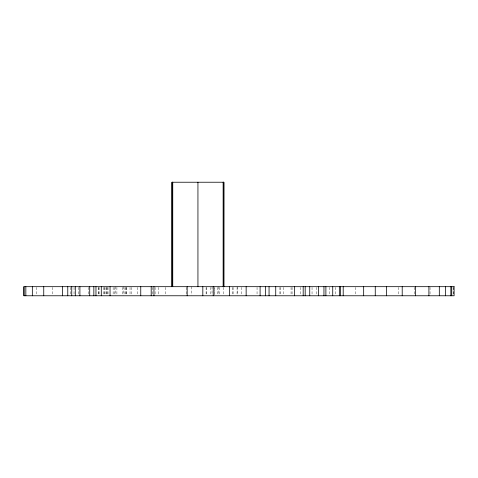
<?xml version="1.0" encoding="UTF-8"?>
<svg xmlns="http://www.w3.org/2000/svg" width="478" height="478" viewBox="0 0 478 478"><rect width="100%" height="100%" fill="white"/><g stroke="black" fill="none" stroke-linecap="round" stroke-linejoin="round"><path stroke-width="0.36" stroke-dasharray="2.39 1.79" d="M453.407 287.38L453.407 295.069M453.305 287.38L453.305 295.069M430.045 287.38L430.045 295.069M414.247 287.38L414.247 295.069M398.437 287.38L398.437 295.069M355.608 287.38L355.608 295.069M335.795 287.38L335.795 295.069M329.444 287.38L329.444 295.069M316.466 287.38L316.466 295.069M312.044 287.38L312.044 295.069M300.554 287.38L300.554 295.069M292.07 287.38L292.07 295.069M291.054 287.38L291.054 295.069M283.454 287.38L283.454 295.069M280.711 287.38L280.711 295.069M279.911 287.38L279.911 295.069M257.05 287.38L257.05 295.069M241.414 287.38L241.414 295.069M237.745 286.68L237.745 295.069M237.07 287.38L237.07 295.069M233.103 287.38L233.103 295.069M232.547 287.38L232.547 295.069M223.758 287.38L223.758 295.069M219.348 287.38L219.348 295.069M218.655 286.68L218.655 295.069M217.287 287.38L217.287 295.069M214.371 286.68L214.371 295.069L214.347 287.38M212.029 286.68L212.029 295.069M210.69 287.38L210.69 295.069M206.329 287.38L206.329 295.069M206.102 287.38L206.102 295.069M191.463 286.68L191.463 295.069M186.199 287.38L186.199 295.069M165.346 287.38L165.346 295.069M158.248 287.38L158.248 295.069M155.099 287.38L155.099 295.069M152.428 287.38L152.428 295.069M137.778 287.38L137.778 295.069M131.175 287.38L131.175 295.069M130.034 287.38L130.034 295.069M126.455 287.38L126.455 295.069M126.395 287.38L126.395 295.069M125.577 287.38L125.577 295.069M124.937 287.38L124.937 295.069M123.276 286.68L123.276 295.069M122.721 287.38L122.721 295.069M116.907 287.38L116.907 295.069M115.551 286.68L115.551 295.069M114.756 287.38L114.756 295.069M113.131 287.38L113.131 295.069M108.022 287.38L108.022 295.069M107.807 287.38L107.807 295.069M106.588 287.38L106.588 295.069M106.116 287.38L106.116 295.069M104.951 287.38L104.951 295.069M104.467 287.38L104.467 295.069M103.822 287.38L103.822 295.069M99.125 287.38L99.125 295.069M98.743 287.38L98.743 295.069M98.253 287.38L98.253 295.069M88.693 287.38L88.693 295.069M78.727 287.38L78.727 295.069M74.036 287.38L74.036 295.069M70.589 287.38L70.589 295.069M52.813 287.38L52.813 295.069M36.453 287.38L36.453 295.069"/><path stroke-width="0.72" d="M223.806 182.232L223.806 286.68L223.853 182.232L172.026 182.232L172.026 286.68M451.74 286.68L451.74 295.768M450.85 286.68L450.85 295.768M445.508 286.68L445.508 295.768M439.318 286.68L439.318 295.768M428.903 286.68L428.903 295.768M415.561 286.68L415.561 295.768M402.207 286.68L402.207 295.768M386.499 286.68L386.499 295.768M375.254 286.68L375.254 295.768M363.668 286.68L363.668 295.768M343.204 286.68L343.204 295.768M340.384 286.68L340.384 295.768M339.35 286.68L339.35 295.768M332.73 286.68L332.73 295.768M325.888 286.68L325.888 295.768M323.947 286.68L323.947 295.768M318.617 286.68L318.617 295.768M309.738 286.68L309.738 295.768M305.185 286.68L305.185 295.768M303.183 286.68L303.183 295.768M294.466 286.68L294.466 295.768M275.734 286.68L275.734 295.768M269.054 286.68L269.054 295.768M265.362 286.68L265.362 295.768M260.098 286.68L260.098 295.768M246.14 286.68L246.14 295.768M229.41 286.68L229.41 295.768M223.668 182.232L223.668 286.68M223.441 182.232L223.441 286.68M223.13 182.232L223.13 286.68M213.236 286.68L213.236 295.768M202.821 286.68L202.821 295.768M197.94 182.232L197.94 286.68M187.167 286.68L187.167 295.768M172.749 182.232L172.749 286.68M172.439 182.232L172.439 286.68M172.211 182.232L172.211 286.68M172.074 182.232L172.074 286.68M153.958 286.68L153.958 295.768M151.197 286.68L151.197 295.768M140.759 286.68L140.759 295.768M110.048 286.68L110.048 295.768M101.294 286.68L101.294 295.768M95.964 286.68L95.964 295.768M93.843 286.68L93.843 295.768M89.715 286.68L89.715 295.768M79.904 286.68L79.904 295.768M75.303 286.68L75.303 295.768M71.748 286.68L71.748 295.768M67.774 286.68L67.774 295.768M62.373 286.68L62.373 295.768M43.749 286.68L43.749 295.768M32.337 286.68L32.337 295.768M25.842 286.68L25.842 295.768M23.972 286.68L23.972 295.768M454.1 286.68L23.9 286.68L23.9 295.768L454.1 295.768L454.1 286.68"/></g></svg>
